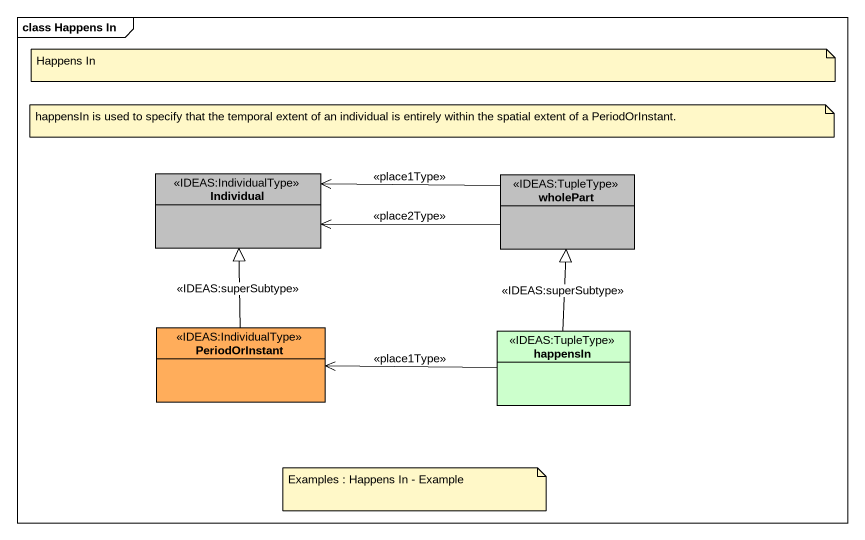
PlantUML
@startuml
mainframe class Happens In
hide circle
hide empty members
class Individual <<IDEAS:IndividualType>> #C0C0C0
class wholePart <<IDEAS:TupleType>> #C0C0C0
class PeriodOrInstant <<IDEAS:IndividualType>> #FFAD5B
class happensIn <<IDEAS:TupleType>> #CCFFCC
wholePart -left-> Individual : <<place1Type>>
wholePart -left-> Individual : <<place2Type>>
PeriodOrInstant -up-|> Individual : <<IDEAS:superSubtype>>
happensIn -up-|> wholePart : <<IDEAS:superSubtype>>
happensIn -left-> PeriodOrInstant : <<place1Type>>
note as N1
  Happens In
end note
note as N2
  happensIn is used to specify that the temporal extent of an individual is entirely within the spatial extent of a PeriodOrInstant.
end note
note as N3
  Examples : Happens In - Example
end note
@enduml
